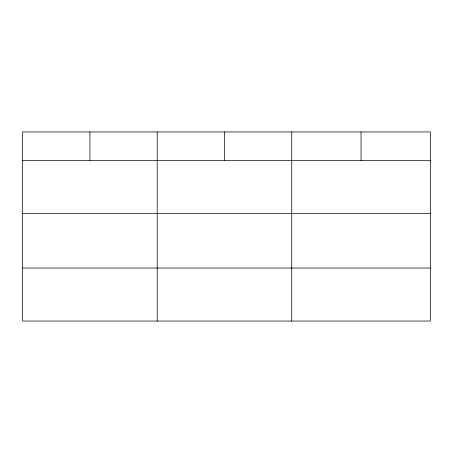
<?xml version="1.0" encoding="UTF-8"?>
<svg xmlns="http://www.w3.org/2000/svg" width="453" height="453" viewBox="0 0 453 453"><rect width="100%" height="100%" fill="white"/><g stroke="black" fill="none" stroke-linecap="round" stroke-linejoin="round"><path stroke-width="0.68" d="M430.35 213.42L430.35 131.948L22.65 131.948L22.65 321.052L430.35 321.052L430.35 213.42L22.65 213.42M22.65 160.407L430.35 160.407M22.65 268.04L430.35 268.04M361.041 131.948L361.041 160.407M291.732 131.948L291.732 321.052M224.462 131.948L224.462 160.407M157.191 131.948L157.191 321.052M89.921 131.948L89.921 160.407"/></g></svg>
